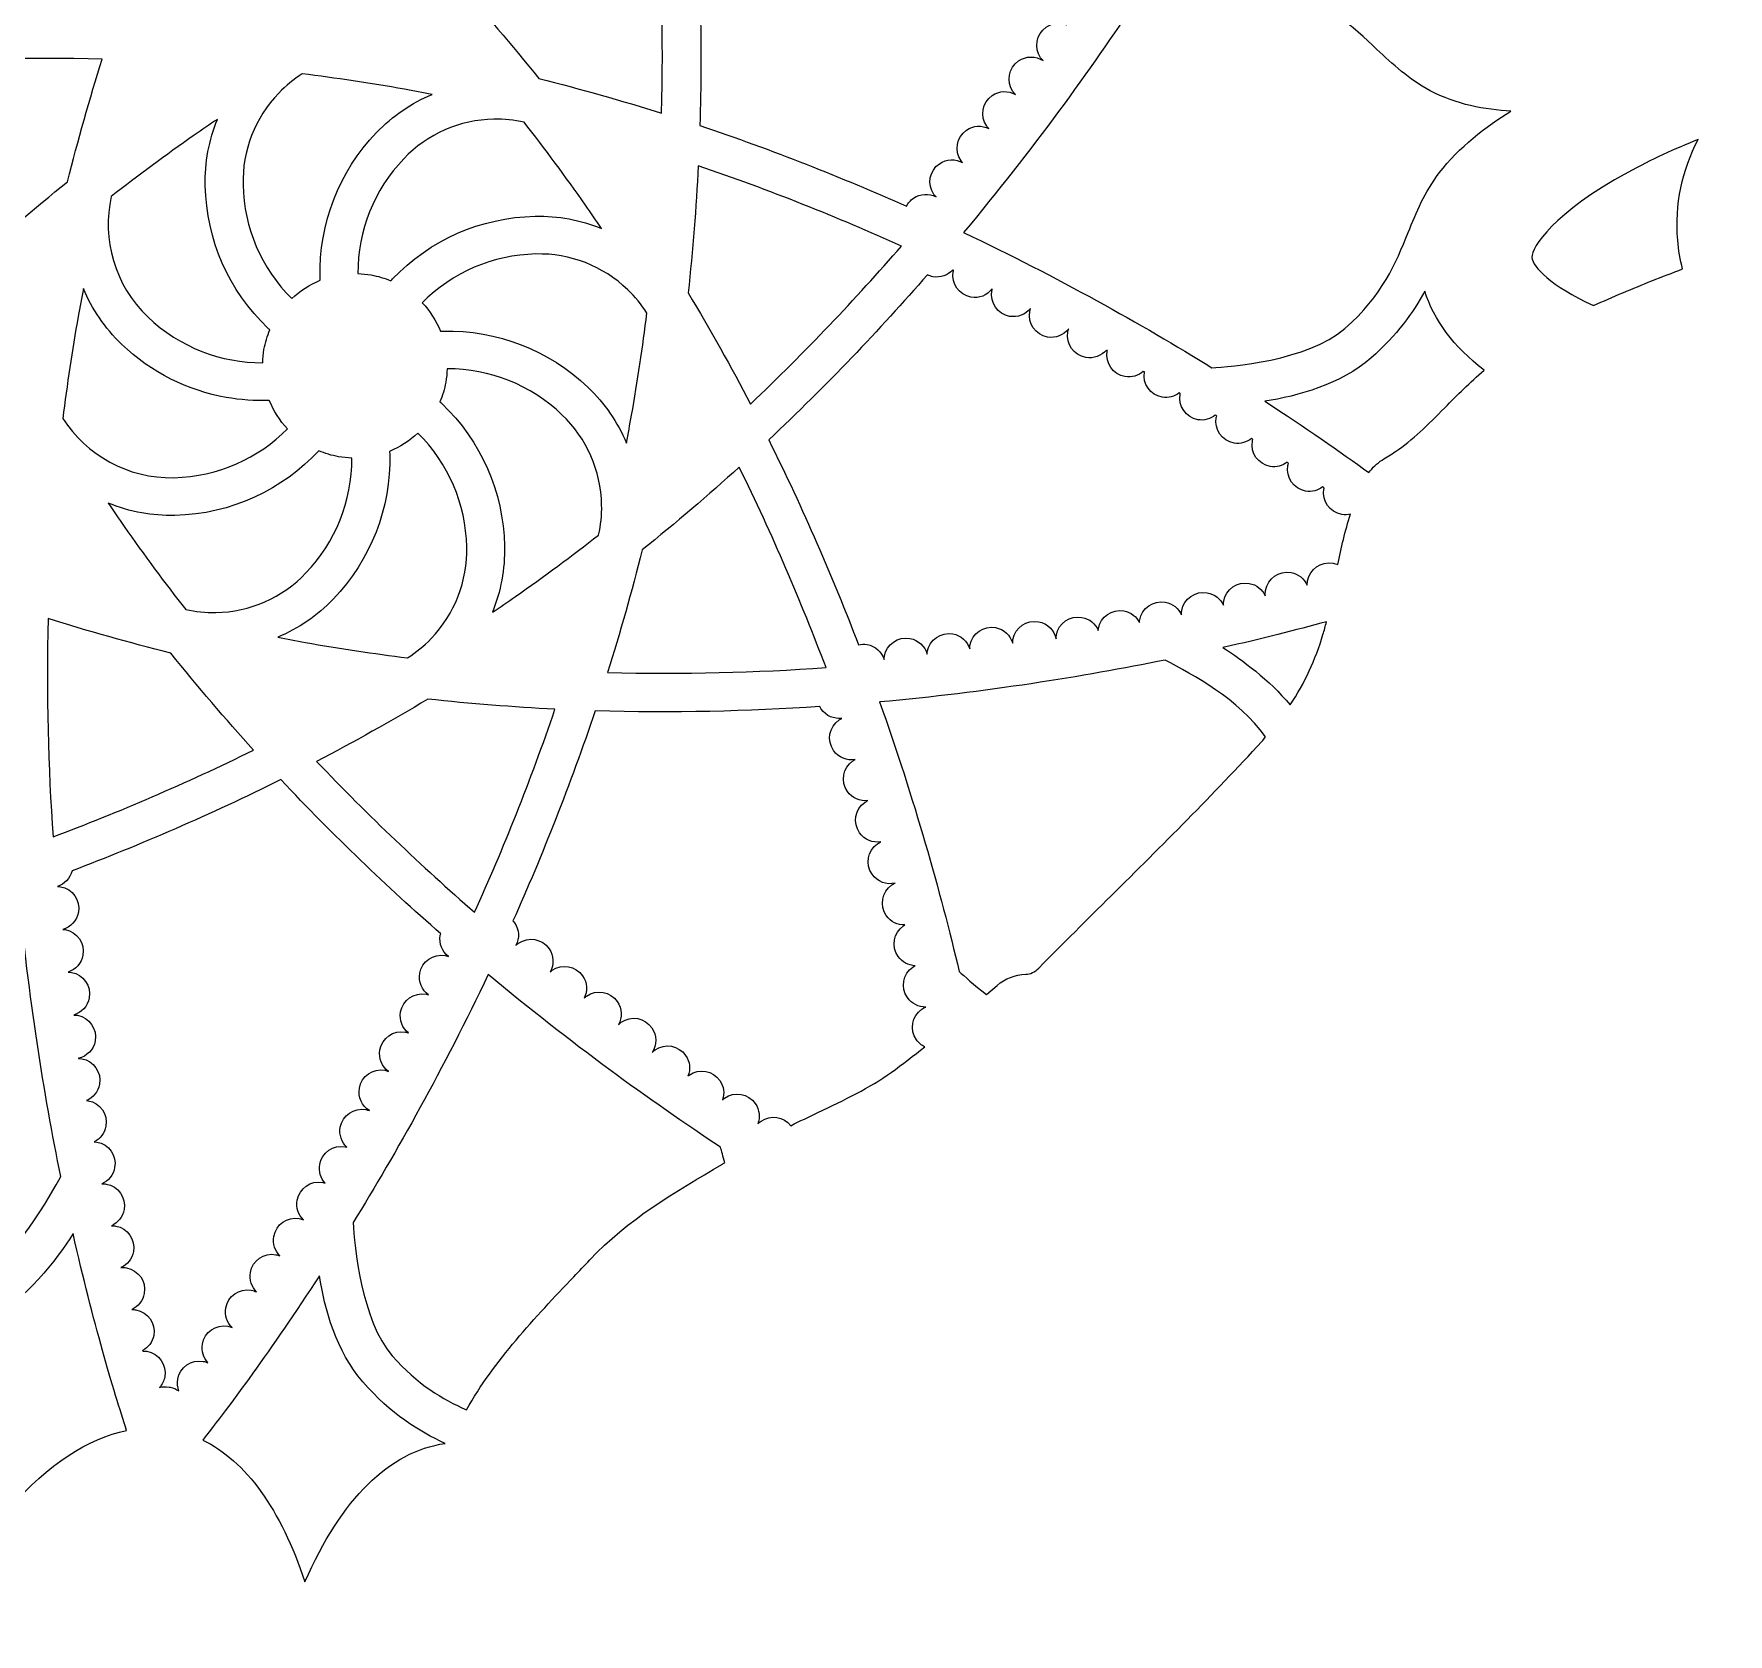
# Model space of a CAD drawing. Header units: millimetres. Extents: x -1844 to 2932, y -490 to 399.
# Drawn here: x 1217.9 to 1310.6, y 77.8 to 165.3 of the extents above; entities that cross this region are included whole.
import ezdxf

# ---------------------------------------------------------------- set-up
doc = ezdxf.new("R2010")
doc.units = ezdxf.units.MM
doc.header["$MEASUREMENT"] = 0
doc.layers.add('Layer 5', color=7, linetype='Continuous')

msp = doc.modelspace()

# ---------------------------------------------------------------- linework, layer by layer
at = {"layer": 'Layer 5', "lineweight": 0}
for points, knots in [([(1650.213, 377.402), (1649.959, 377.497), (1649.698, 377.579), (1649.434, 377.65), (1606.762, 391.275), (1561.291, 398.636), (1514.101, 398.636), (1268.61, 398.636), (1069.601, 199.627), (1069.601, -45.864), (1069.601, -291.355), (1268.61, -490.364), (1514.101, -490.364), (1759.591, -490.364), (1958.601, -291.355), (1958.601, -45.864), (1958.601, 152.148), (1829.122, 319.914), (1650.213, 377.402)], [0, 0, 0, 0, 1, 1, 1, 2, 2, 2, 3, 3, 3, 4, 4, 4, 5, 5, 5, 6, 6, 6, 6]), ([(1281.811, 177.849), (1281.864, 177.773), (1281.925, 177.707), (1281.991, 177.648), (1281.645, 177.76), (1281.254, 177.719), (1280.932, 177.495), (1280.387, 177.115), (1280.253, 176.365), (1280.633, 175.82), (1280.678, 175.755), (1280.729, 175.696), (1280.784, 175.643), (1280.426, 175.778), (1280.009, 175.741), (1279.671, 175.506), (1279.126, 175.126), (1278.992, 174.376), (1279.372, 173.831), (1279.431, 173.745), (1279.503, 173.673), (1279.578, 173.608), (1279.221, 173.741), (1278.807, 173.703), (1278.471, 173.469), (1277.925, 173.089), (1277.791, 172.339), (1278.171, 171.794), (1278.215, 171.731), (1278.265, 171.674), (1278.319, 171.622), (1277.962, 171.754), (1277.549, 171.716), (1277.213, 171.483), (1276.668, 171.103), (1276.534, 170.353), (1276.913, 169.808), (1276.959, 169.742), (1277.011, 169.682), (1277.067, 169.628), (1276.708, 169.765), (1276.29, 169.728), (1275.95, 169.492), (1275.405, 169.112), (1275.271, 168.362), (1275.651, 167.817), (1275.679, 167.777), (1275.712, 167.744), (1275.744, 167.708), (1275.399, 167.819), (1275.009, 167.778), (1274.689, 167.555), (1274.143, 167.175), (1274.009, 166.425), (1274.389, 165.88), (1274.407, 165.855), (1274.428, 165.835), (1274.447, 165.812), (1274.084, 165.957), (1273.658, 165.923), (1273.313, 165.683), (1272.768, 165.303), (1272.634, 164.553), (1273.013, 164.008), (1273.054, 163.95), (1273.1, 163.9), (1273.148, 163.851), (1272.749, 164.113), (1272.215, 164.124), (1271.8, 163.835), (1271.255, 163.455), (1271.121, 162.705), (1271.5, 162.16), (1271.54, 162.102), (1271.586, 162.052), (1271.634, 162.004), (1271.246, 162.217), (1270.756, 162.212), (1270.367, 161.942), (1269.822, 161.562), (1269.688, 160.812), (1270.068, 160.267), (1270.103, 160.216), (1270.144, 160.173), (1270.185, 160.13), (1269.803, 160.322), (1269.334, 160.309), (1268.958, 160.047), (1268.413, 159.668), (1268.279, 158.918), (1268.659, 158.372), (1268.685, 158.335), (1268.717, 158.303), (1268.747, 158.27), (1268.358, 158.486), (1267.865, 158.482), (1267.474, 158.21), (1266.929, 157.83), (1266.795, 157.081), (1267.175, 156.535), (1267.209, 156.486), (1267.25, 156.443), (1267.29, 156.4), (1266.907, 156.597), (1266.433, 156.586), (1266.055, 156.322), (1265.889, 156.206), (1265.765, 156.053), (1265.678, 155.885), (1262.135, 157.461), (1258.355, 158.961), (1254.369, 160.298), (1254.503, 164.694), (1254.391, 168.94), (1254.114, 172.969), (1254.201, 173.003), (1254.288, 173.044), (1254.368, 173.101), (1254.671, 173.311), (1254.84, 173.635), (1254.871, 173.975), (1254.915, 173.99), (1254.96, 174.006), (1255.004, 174.022), (1255.395, 173.527), (1256.106, 173.412), (1256.631, 173.777), (1256.963, 174.009), (1257.138, 174.377), (1257.141, 174.754), (1257.172, 174.764), (1257.203, 174.774), (1257.235, 174.785), (1257.625, 174.282), (1258.341, 174.165), (1258.869, 174.532), (1259.192, 174.758), (1259.366, 175.113), (1259.378, 175.479), (1259.404, 175.487), (1259.43, 175.495), (1259.456, 175.503), (1259.457, 175.501), (1259.458, 175.499), (1259.459, 175.497), (1259.839, 174.952), (1260.589, 174.818), (1261.134, 175.197), (1261.466, 175.428), (1261.64, 175.796), (1261.644, 176.171), (1261.671, 176.179), (1261.698, 176.187), (1261.726, 176.195), (1261.728, 176.192), (1261.729, 176.188), (1261.732, 176.185), (1262.111, 175.639), (1262.861, 175.505), (1263.407, 175.885), (1263.728, 176.109), (1263.903, 176.461), (1263.918, 176.824), (1263.97, 176.838), (1264.021, 176.852), (1264.073, 176.866), (1264.471, 176.407), (1265.155, 176.308), (1265.665, 176.663), (1265.933, 176.851), (1266.098, 177.128), (1266.154, 177.426), (1266.215, 177.442), (1266.275, 177.457), (1266.335, 177.473), (1266.737, 177.043), (1267.401, 176.959), (1267.897, 177.305), (1268.141, 177.474), (1268.298, 177.718), (1268.368, 177.984), (1268.43, 177.999), (1268.49, 178.013), (1268.552, 178.028), (1268.949, 177.562), (1269.639, 177.46), (1270.152, 177.817), (1270.401, 177.99), (1270.562, 178.242), (1270.63, 178.515), (1270.695, 178.53), (1270.76, 178.544), (1270.826, 178.559), (1271.217, 178.061), (1271.93, 177.945), (1272.457, 178.311), (1272.708, 178.486), (1272.871, 178.741), (1272.937, 179.017), (1272.998, 179.03), (1273.06, 179.043), (1273.121, 179.055), (1273.511, 178.552), (1274.228, 178.434), (1274.756, 178.802), (1274.997, 178.97), (1275.153, 179.211), (1275.224, 179.474), (1275.29, 179.487), (1275.353, 179.498), (1275.417, 179.511), (1275.8, 178.976), (1276.541, 178.845), (1277.082, 179.222), (1277.324, 179.391), (1277.481, 179.633), (1277.552, 179.897), (1277.628, 179.91), (1277.703, 179.923), (1277.778, 179.936), (1278.174, 179.462), (1278.869, 179.356), (1279.386, 179.715), (1279.588, 179.856), (1279.725, 180.051), (1279.807, 180.265), (1279.912, 180.281), (1280.011, 180.295), (1280.113, 180.311), (1280.512, 179.86), (1281.191, 179.764), (1281.698, 180.117), (1281.876, 180.241), (1282.007, 180.407), (1282.093, 180.591), (1282.101, 180.592), (1282.109, 180.593), (1282.116, 180.594), (1282.147, 180.433), (1282.205, 180.275), (1282.305, 180.131), (1282.31, 180.124), (1282.316, 180.118), (1282.321, 180.111), (1282.326, 180.104), (1282.329, 180.096), (1282.334, 180.089), (1282.44, 179.937), (1282.576, 179.821), (1282.726, 179.735), (1282.512, 179.723), (1282.299, 179.656), (1282.11, 179.524), (1281.565, 179.145), (1281.431, 178.395), (1281.811, 177.849)], [0, 0, 0, 0, 1, 1, 1, 2, 2, 2, 3, 3, 3, 4, 4, 4, 5, 5, 5, 6, 6, 6, 7, 7, 7, 8, 8, 8, 9, 9, 9, 10, 10, 10, 11, 11, 11, 12, 12, 12, 13, 13, 13, 14, 14, 14, 15, 15, 15, 16, 16, 16, 17, 17, 17, 18, 18, 18, 19, 19, 19, 20, 20, 20, 21, 21, 21, 22, 22, 22, 23, 23, 23, 24, 24, 24, 25, 25, 25, 26, 26, 26, 27, 27, 27, 28, 28, 28, 29, 29, 29, 30, 30, 30, 31, 31, 31, 32, 32, 32, 33, 33, 33, 34, 34, 34, 35, 35, 35, 36, 36, 36, 37, 37, 37, 38, 38, 38, 39, 39, 39, 40, 40, 40, 41, 41, 41, 42, 42, 42, 43, 43, 43, 44, 44, 44, 45, 45, 45, 46, 46, 46, 47, 47, 47, 48, 48, 48, 49, 49, 49, 50, 50, 50, 51, 51, 51, 52, 52, 52, 53, 53, 53, 54, 54, 54, 55, 55, 55, 56, 56, 56, 57, 57, 57, 58, 58, 58, 59, 59, 59, 60, 60, 60, 61, 61, 61, 62, 62, 62, 63, 63, 63, 64, 64, 64, 65, 65, 65, 66, 66, 66, 67, 67, 67, 68, 68, 68, 69, 69, 69, 70, 70, 70, 71, 71, 71, 72, 72, 72, 73, 73, 73, 74, 74, 74, 75, 75, 75, 76, 76, 76, 77, 77, 77, 78, 78, 78, 79, 79, 79, 80, 80, 80, 81, 81, 81, 82, 82, 82, 83, 83, 83, 84, 84, 84, 85, 85, 85, 85]), ([(1252.278, 160.978), (1250.095, 161.665), (1247.854, 162.3), (1245.563, 162.871), (1244.087, 164.713), (1242.574, 166.483), (1241.036, 168.178), (1244.754, 170.006), (1248.439, 171.578), (1252.006, 172.929), (1252.27, 169.124), (1252.384, 165.119), (1252.278, 160.978)], [0, 0, 0, 0, 1, 1, 1, 2, 2, 2, 3, 3, 3, 4, 4, 4, 4]), ([(1294.825, 157.714), (1294.029, 156.672), (1293.57, 155.542), (1293.126, 154.449), (1292.439, 152.757), (1291.729, 151.007), (1289.666, 149.2), (1287.624, 147.412), (1283.32, 147.095), (1282.39, 147.047), (1278.524, 149.431), (1273.953, 151.998), (1268.801, 154.449), (1272.574, 158.97), (1275.732, 163.345), (1278.291, 167.218), (1279.337, 167.513), (1283.487, 168.58), (1286.086, 167.803), (1288.714, 167.018), (1290.088, 165.723), (1291.417, 164.47), (1292.275, 163.661), (1293.162, 162.824), (1294.32, 162.208), (1295.75, 161.447), (1297.344, 161.162), (1298.741, 161.093), (1297.398, 160.252), (1295.891, 159.108), (1294.825, 157.714)], [0, 0, 0, 0, 1, 1, 1, 2, 2, 2, 3, 3, 3, 4, 4, 4, 5, 5, 5, 6, 6, 6, 7, 7, 7, 8, 8, 8, 9, 9, 9, 10, 10, 10, 10]), ([(1214.467, 152.693), (1212.639, 156.411), (1211.067, 160.097), (1209.717, 163.663), (1213.521, 163.928), (1217.527, 164.041), (1221.668, 163.935), (1220.98, 161.752), (1220.346, 159.511), (1219.775, 157.22), (1217.932, 155.744), (1216.163, 154.231), (1214.467, 152.693)], [0, 0, 0, 0, 1, 1, 1, 2, 2, 2, 3, 3, 3, 4, 4, 4, 4]), ([(1236.676, 159.911), (1234.62, 157.764), (1233.525, 154.944), (1233.59, 151.972), (1233.591, 151.924), (1233.597, 151.878), (1233.599, 151.831), (1233.022, 151.596), (1232.496, 151.258), (1232.043, 150.834), (1230.374, 152.494), (1229.427, 154.695), (1229.375, 157.055), (1229.333, 158.935), (1230.027, 160.719), (1231.327, 162.079), (1231.716, 162.485), (1232.149, 162.831), (1232.609, 163.129), (1234.461, 162.9), (1236.326, 162.625), (1238.202, 162.29), (1238.71, 162.199), (1239.216, 162.104), (1239.719, 162.006), (1238.604, 161.537), (1237.564, 160.84), (1236.676, 159.911)], [0, 0, 0, 0, 1, 1, 1, 2, 2, 2, 3, 3, 3, 4, 4, 4, 5, 5, 5, 6, 6, 6, 7, 7, 7, 8, 8, 8, 9, 9, 9, 9]), ([(1230.74, 149.213), (1230.774, 149.181), (1230.81, 149.152), (1230.844, 149.121), (1230.7, 148.78), (1230.588, 148.421), (1230.52, 148.041), (1230.477, 147.799), (1230.458, 147.559), (1230.45, 147.32), (1228.189, 147.314), (1225.923, 148.144), (1224.164, 149.826), (1222.33, 151.581), (1221.661, 154.097), (1222.162, 156.413), (1223.631, 157.56), (1225.143, 158.682), (1226.705, 159.77), (1227.126, 160.064), (1227.549, 160.353), (1227.972, 160.638), (1227.51, 159.502), (1227.28, 158.273), (1227.308, 157.009), (1227.373, 154.037), (1228.592, 151.269), (1230.74, 149.213)], [0, 0, 0, 0, 1, 1, 1, 2, 2, 2, 3, 3, 3, 4, 4, 4, 5, 5, 5, 6, 6, 6, 7, 7, 7, 8, 8, 8, 9, 9, 9, 9]), ([(1243.103, 160.653), (1243.665, 160.666), (1244.215, 160.605), (1244.751, 160.49), (1245.899, 159.019), (1247.024, 157.505), (1248.113, 155.941), (1248.407, 155.52), (1248.696, 155.097), (1248.981, 154.674), (1247.844, 155.136), (1246.616, 155.366), (1245.352, 155.339), (1242.38, 155.273), (1239.611, 154.055), (1237.556, 151.907), (1237.524, 151.873), (1237.496, 151.836), (1237.464, 151.802), (1237.123, 151.946), (1236.764, 152.058), (1236.385, 152.126), (1236.141, 152.169), (1235.898, 152.189), (1235.658, 152.197), (1235.651, 154.55), (1236.538, 156.776), (1238.17, 158.482), (1239.47, 159.841), (1241.222, 160.612), (1243.103, 160.653)], [0, 0, 0, 0, 1, 1, 1, 2, 2, 2, 3, 3, 3, 4, 4, 4, 5, 5, 5, 6, 6, 6, 7, 7, 7, 8, 8, 8, 9, 9, 9, 10, 10, 10, 10]), ([(1307.869, 154.034), (1307.915, 153.491), (1308.009, 152.963), (1308.137, 152.451), (1307.576, 152.24), (1307.016, 152.025), (1306.459, 151.803), (1305.405, 151.382), (1304.329, 150.936), (1303.257, 150.447), (1300.906, 151.544), (1299.94, 152.562), (1299.896, 153.086), (1299.85, 153.621), (1301.108, 155.536), (1305.142, 157.737), (1306.424, 158.437), (1307.734, 159.037), (1308.986, 159.533), (1308.119, 157.872), (1307.705, 155.97), (1307.869, 154.034)], [0, 0, 0, 0, 1, 1, 1, 2, 2, 2, 3, 3, 3, 4, 4, 4, 5, 5, 5, 6, 6, 6, 7, 7, 7, 7]), ([(1253.729, 151.147), (1253.988, 153.493), (1254.17, 155.815), (1254.282, 158.101), (1258.203, 156.765), (1261.921, 155.27), (1265.398, 153.703), (1262.894, 150.826), (1260.142, 147.914), (1257.139, 145.06), (1256.081, 147.09), (1254.946, 149.123), (1253.729, 151.147)], [0, 0, 0, 0, 1, 1, 1, 2, 2, 2, 3, 3, 3, 4, 4, 4, 4]), ([(1248.254, 145.971), (1246.107, 148.026), (1243.287, 149.121), (1240.315, 149.056), (1240.268, 149.055), (1240.221, 149.049), (1240.174, 149.048), (1239.94, 149.624), (1239.601, 150.151), (1239.177, 150.604), (1240.837, 152.272), (1243.038, 153.22), (1245.398, 153.272), (1247.278, 153.313), (1249.063, 152.62), (1250.422, 151.319), (1250.828, 150.931), (1251.174, 150.498), (1251.471, 150.038), (1251.243, 148.186), (1250.968, 146.32), (1250.632, 144.444), (1250.541, 143.937), (1250.447, 143.432), (1250.349, 142.929), (1249.872, 144.061), (1249.169, 145.096), (1248.254, 145.971)], [0, 0, 0, 0, 1, 1, 1, 2, 2, 2, 3, 3, 3, 4, 4, 4, 5, 5, 5, 6, 6, 6, 7, 7, 7, 8, 8, 8, 9, 9, 9, 9]), ([(1289.275, 136.274), (1289.193, 136.31), (1289.106, 136.337), (1289.014, 136.354), (1288.36, 136.471), (1287.735, 136.036), (1287.618, 135.381), (1287.604, 135.303), (1287.599, 135.226), (1287.6, 135.149), (1287.442, 135.498), (1287.121, 135.766), (1286.716, 135.839), (1286.061, 135.956), (1285.436, 135.52), (1285.319, 134.866), (1285.301, 134.763), (1285.301, 134.662), (1285.308, 134.563), (1285.15, 134.909), (1284.83, 135.176), (1284.427, 135.248), (1283.773, 135.365), (1283.148, 134.929), (1283.03, 134.275), (1283.017, 134.199), (1283.012, 134.124), (1283.013, 134.049), (1282.854, 134.395), (1282.536, 134.66), (1282.133, 134.732), (1281.479, 134.849), (1280.854, 134.414), (1280.737, 133.76), (1280.722, 133.681), (1280.717, 133.602), (1280.718, 133.524), (1280.561, 133.875), (1280.239, 134.145), (1279.832, 134.218), (1279.178, 134.335), (1278.553, 133.899), (1278.436, 133.245), (1278.428, 133.197), (1278.428, 133.15), (1278.425, 133.102), (1278.26, 133.425), (1277.955, 133.671), (1277.57, 133.74), (1276.916, 133.857), (1276.291, 133.422), (1276.174, 132.768), (1276.169, 132.737), (1276.17, 132.708), (1276.167, 132.678), (1276.013, 133.037), (1275.688, 133.315), (1275.274, 133.389), (1274.62, 133.506), (1273.995, 133.071), (1273.878, 132.417), (1273.865, 132.348), (1273.863, 132.279), (1273.862, 132.211), (1273.765, 132.678), (1273.396, 133.063), (1272.897, 133.152), (1272.243, 133.269), (1271.618, 132.834), (1271.501, 132.18), (1271.489, 132.111), (1271.486, 132.043), (1271.485, 131.975), (1271.362, 132.401), (1271.011, 132.743), (1270.546, 132.827), (1269.892, 132.944), (1269.266, 132.508), (1269.149, 131.854), (1269.139, 131.793), (1269.137, 131.734), (1269.136, 131.674), (1269.001, 132.08), (1268.66, 132.403), (1268.21, 132.484), (1267.556, 132.601), (1266.931, 132.165), (1266.814, 131.511), (1266.806, 131.465), (1266.806, 131.421), (1266.803, 131.376), (1266.682, 131.804), (1266.33, 132.15), (1265.862, 132.234), (1265.207, 132.351), (1264.582, 131.915), (1264.465, 131.261), (1264.455, 131.202), (1264.453, 131.143), (1264.452, 131.084), (1264.32, 131.494), (1263.976, 131.821), (1263.523, 131.902), (1263.36, 131.931), (1263.2, 131.926), (1263.048, 131.892), (1261.65, 135.541), (1260.026, 139.306), (1258.136, 143.101), (1261.301, 146.079), (1264.193, 149.123), (1266.821, 152.132), (1266.915, 152.087), (1267.015, 152.049), (1267.123, 152.03), (1267.539, 151.956), (1267.938, 152.109), (1268.207, 152.396), (1268.221, 152.389), (1268.236, 152.383), (1268.25, 152.376), (1268.243, 152.352), (1268.234, 152.33), (1268.229, 152.305), (1268.113, 151.651), (1268.548, 151.025), (1269.202, 150.908), (1269.652, 150.828), (1270.083, 151.013), (1270.35, 151.347), (1270.356, 151.344), (1270.362, 151.341), (1270.369, 151.338), (1270.36, 151.311), (1270.351, 151.285), (1270.346, 151.256), (1270.229, 150.602), (1270.664, 149.977), (1271.318, 149.86), (1271.758, 149.782), (1272.179, 149.957), (1272.447, 150.276), (1272.451, 150.274), (1272.455, 150.272), (1272.459, 150.269), (1272.443, 150.222), (1272.427, 150.175), (1272.418, 150.125), (1272.301, 149.471), (1272.736, 148.846), (1273.39, 148.729), (1273.839, 148.648), (1274.268, 148.832), (1274.535, 149.164), (1274.541, 149.161), (1274.547, 149.157), (1274.553, 149.154), (1274.537, 149.105), (1274.52, 149.056), (1274.511, 149.004), (1274.394, 148.35), (1274.829, 147.725), (1275.483, 147.608), (1275.92, 147.53), (1276.342, 147.699), (1276.61, 148.014), (1276.628, 148.003), (1276.647, 147.993), (1276.665, 147.983), (1276.663, 147.974), (1276.659, 147.967), (1276.658, 147.958), (1276.541, 147.304), (1276.976, 146.679), (1277.63, 146.562), (1278.005, 146.495), (1278.365, 146.616), (1278.631, 146.85), (1278.65, 146.838), (1278.669, 146.827), (1278.689, 146.815), (1278.583, 146.168), (1279.014, 145.553), (1279.663, 145.437), (1280.008, 145.375), (1280.339, 145.476), (1280.597, 145.674), (1280.617, 145.662), (1280.637, 145.65), (1280.657, 145.638), (1280.654, 145.625), (1280.649, 145.614), (1280.646, 145.601), (1280.529, 144.947), (1280.965, 144.321), (1281.619, 144.204), (1281.971, 144.141), (1282.309, 144.246), (1282.57, 144.451), (1282.596, 144.434), (1282.623, 144.418), (1282.649, 144.401), (1282.642, 144.374), (1282.631, 144.349), (1282.625, 144.32), (1282.509, 143.666), (1282.944, 143.041), (1283.598, 142.924), (1283.952, 142.861), (1284.292, 142.967), (1284.553, 143.175), (1284.577, 143.159), (1284.6, 143.144), (1284.623, 143.129), (1284.616, 143.1), (1284.604, 143.072), (1284.599, 143.042), (1284.482, 142.388), (1284.917, 141.762), (1285.571, 141.645), (1285.913, 141.584), (1286.243, 141.681), (1286.5, 141.875), (1286.525, 141.858), (1286.55, 141.841), (1286.575, 141.825), (1286.561, 141.782), (1286.549, 141.739), (1286.541, 141.694), (1286.424, 141.04), (1286.859, 140.415), (1287.513, 140.298), (1287.856, 140.236), (1288.186, 140.333), (1288.444, 140.528), (1288.473, 140.507), (1288.503, 140.486), (1288.532, 140.465), (1288.528, 140.448), (1288.521, 140.432), (1288.518, 140.414), (1288.401, 139.76), (1288.836, 139.135), (1289.491, 139.018), (1289.657, 138.988), (1289.82, 138.998), (1289.974, 139.036), (1289.667, 138.111), (1289.455, 137.186), (1289.275, 136.274)], [0, 0, 0, 0, 1, 1, 1, 2, 2, 2, 3, 3, 3, 4, 4, 4, 5, 5, 5, 6, 6, 6, 7, 7, 7, 8, 8, 8, 9, 9, 9, 10, 10, 10, 11, 11, 11, 12, 12, 12, 13, 13, 13, 14, 14, 14, 15, 15, 15, 16, 16, 16, 17, 17, 17, 18, 18, 18, 19, 19, 19, 20, 20, 20, 21, 21, 21, 22, 22, 22, 23, 23, 23, 24, 24, 24, 25, 25, 25, 26, 26, 26, 27, 27, 27, 28, 28, 28, 29, 29, 29, 30, 30, 30, 31, 31, 31, 32, 32, 32, 33, 33, 33, 34, 34, 34, 35, 35, 35, 36, 36, 36, 37, 37, 37, 38, 38, 38, 39, 39, 39, 40, 40, 40, 41, 41, 41, 42, 42, 42, 43, 43, 43, 44, 44, 44, 45, 45, 45, 46, 46, 46, 47, 47, 47, 48, 48, 48, 49, 49, 49, 50, 50, 50, 51, 51, 51, 52, 52, 52, 53, 53, 53, 54, 54, 54, 55, 55, 55, 56, 56, 56, 57, 57, 57, 58, 58, 58, 59, 59, 59, 60, 60, 60, 61, 61, 61, 62, 62, 62, 63, 63, 63, 64, 64, 64, 65, 65, 65, 66, 66, 66, 67, 67, 67, 68, 68, 68, 69, 69, 69, 70, 70, 70, 71, 71, 71, 72, 72, 72, 73, 73, 73, 74, 74, 74, 75, 75, 75, 76, 76, 76, 77, 77, 77, 78, 78, 78, 79, 79, 79, 80, 80, 80, 81, 81, 81, 82, 82, 82, 83, 83, 83, 83]), ([(1222.735, 148.332), (1224.374, 146.764), (1226.372, 145.797), (1228.454, 145.424), (1229.234, 145.285), (1230.025, 145.231), (1230.814, 145.259), (1231.048, 144.683), (1231.385, 144.157), (1231.808, 143.703), (1230.214, 142.101), (1228.025, 141.085), (1225.592, 141.031), (1223.053, 140.975), (1220.801, 142.281), (1219.518, 144.273), (1219.746, 146.122), (1220.021, 147.985), (1220.356, 149.859), (1220.447, 150.367), (1220.542, 150.873), (1220.64, 151.377), (1221.109, 150.261), (1221.806, 149.221), (1222.735, 148.332)], [0, 0, 0, 0, 1, 1, 1, 2, 2, 2, 3, 3, 3, 4, 4, 4, 5, 5, 5, 6, 6, 6, 7, 7, 7, 8, 8, 8, 8]), ([(1285.29, 145.211), (1287.069, 145.496), (1289.44, 146.137), (1291.086, 147.579), (1292.519, 148.835), (1293.401, 150.068), (1294.037, 151.244), (1294.515, 149.659), (1295.61, 148.206), (1297.281, 146.91), (1296.504, 146.255), (1295.804, 145.55), (1295.122, 144.859), (1294.21, 143.935), (1293.348, 143.063), (1292.428, 142.461), (1292.188, 142.305), (1291.946, 142.151), (1291.702, 141.998), (1291.416, 141.818), (1291.171, 141.582), (1290.979, 141.306), (1289.4, 142.452), (1287.494, 143.778), (1285.29, 145.211)], [0, 0, 0, 0, 1, 1, 1, 2, 2, 2, 3, 3, 3, 4, 4, 4, 5, 5, 5, 6, 6, 6, 7, 7, 7, 8, 8, 8, 8]), ([(1240.25, 145.09), (1240.216, 145.122), (1240.18, 145.151), (1240.145, 145.183), (1240.289, 145.523), (1240.401, 145.883), (1240.469, 146.262), (1240.513, 146.506), (1240.532, 146.748), (1240.54, 146.989), (1242.895, 146.994), (1245.119, 146.108), (1246.825, 144.476), (1248.184, 143.176), (1248.955, 141.424), (1248.997, 139.543), (1249.009, 138.982), (1248.948, 138.431), (1248.833, 137.895), (1247.362, 136.746), (1245.848, 135.622), (1244.284, 134.533), (1243.863, 134.239), (1243.441, 133.95), (1243.017, 133.665), (1243.479, 134.802), (1243.71, 136.031), (1243.682, 137.294), (1243.617, 140.266), (1242.398, 143.035), (1240.25, 145.09)], [0, 0, 0, 0, 1, 1, 1, 2, 2, 2, 3, 3, 3, 4, 4, 4, 5, 5, 5, 6, 6, 6, 7, 7, 7, 8, 8, 8, 9, 9, 9, 10, 10, 10, 10]), ([(1234.314, 134.392), (1236.369, 136.539), (1237.465, 139.359), (1237.4, 142.331), (1237.399, 142.379), (1237.393, 142.425), (1237.391, 142.473), (1237.968, 142.707), (1238.494, 143.045), (1238.947, 143.469), (1240.616, 141.809), (1241.563, 139.608), (1241.615, 137.249), (1241.656, 135.368), (1240.963, 133.584), (1239.662, 132.224), (1239.274, 131.818), (1238.841, 131.472), (1238.38, 131.174), (1236.528, 131.402), (1234.663, 131.678), (1232.786, 132.014), (1232.279, 132.104), (1231.774, 132.199), (1231.271, 132.297), (1232.404, 132.774), (1233.439, 133.477), (1234.314, 134.392)], [0, 0, 0, 0, 1, 1, 1, 2, 2, 2, 3, 3, 3, 4, 4, 4, 5, 5, 5, 6, 6, 6, 7, 7, 7, 8, 8, 8, 9, 9, 9, 9]), ([(1227.887, 133.65), (1227.325, 133.637), (1226.773, 133.698), (1226.237, 133.814), (1225.089, 135.284), (1223.965, 136.798), (1222.876, 138.362), (1222.578, 138.789), (1222.286, 139.217), (1221.997, 139.645), (1222.582, 139.406), (1223.193, 139.218), (1223.83, 139.104), (1224.415, 138.999), (1225.02, 138.951), (1225.637, 138.964), (1228.754, 139.033), (1231.543, 140.387), (1233.519, 142.504), (1233.862, 142.359), (1234.223, 142.246), (1234.605, 142.177), (1234.849, 142.134), (1235.091, 142.115), (1235.332, 142.107), (1235.338, 139.753), (1234.452, 137.527), (1232.82, 135.821), (1231.519, 134.462), (1229.767, 133.691), (1227.887, 133.65)], [0, 0, 0, 0, 1, 1, 1, 2, 2, 2, 3, 3, 3, 4, 4, 4, 5, 5, 5, 6, 6, 6, 7, 7, 7, 8, 8, 8, 9, 9, 9, 10, 10, 10, 10]), ([(1251.213, 137.083), (1253.056, 138.559), (1254.826, 140.072), (1256.522, 141.61), (1258.349, 137.892), (1259.921, 134.206), (1261.272, 130.64), (1257.467, 130.375), (1253.462, 130.262), (1249.321, 130.368), (1250.008, 132.551), (1250.643, 134.792), (1251.213, 137.083)], [0, 0, 0, 0, 1, 1, 1, 2, 2, 2, 3, 3, 3, 4, 4, 4, 4]), ([(1218.711, 133.325), (1220.894, 132.638), (1223.134, 132.003), (1225.426, 131.433), (1226.902, 129.59), (1228.415, 127.82), (1229.952, 126.124), (1226.235, 124.297), (1222.549, 122.725), (1218.983, 121.374), (1218.718, 125.179), (1218.605, 129.184), (1218.711, 133.325)], [0, 0, 0, 0, 1, 1, 1, 2, 2, 2, 3, 3, 3, 4, 4, 4, 4]), ([(1282.981, 131.733), (1285.099, 132.214), (1286.997, 132.696), (1288.65, 133.147), (1288.592, 132.91), (1288.531, 132.678), (1288.463, 132.451), (1288.051, 131.068), (1287.459, 129.793), (1286.671, 128.595), (1285.503, 129.988), (1284.035, 131.063), (1282.981, 131.733)], [0, 0, 0, 0, 1, 1, 1, 2, 2, 2, 3, 3, 3, 4, 4, 4, 4]), ([(1285.326, 126.843), (1285.253, 126.759), (1285.184, 126.675), (1285.108, 126.592), (1282.477, 123.71), (1279.626, 120.883), (1276.869, 118.15), (1275.569, 116.86), (1274.224, 115.527), (1272.914, 114.2), (1272.694, 113.977), (1272.46, 113.864), (1272.197, 113.856), (1271.624, 113.839), (1271.075, 113.625), (1270.641, 113.251), (1270.641, 113.251), (1270.057, 112.746), (1270.057, 112.746), (1269.364, 113.281), (1268.827, 113.761), (1268.559, 114.009), (1267.513, 118.407), (1266.103, 123.422), (1264.206, 128.76), (1270.02, 129.285), (1275.306, 130.135), (1279.826, 131.054), (1281.38, 130.219), (1283.8, 128.958), (1285.326, 126.843)], [0, 0, 0, 0, 1, 1, 1, 2, 2, 2, 3, 3, 3, 4, 4, 4, 5, 5, 5, 6, 6, 6, 7, 7, 7, 8, 8, 8, 9, 9, 9, 10, 10, 10, 10]), ([(1239.49, 128.917), (1241.836, 128.658), (1244.158, 128.476), (1246.444, 128.364), (1245.108, 124.443), (1243.613, 120.725), (1242.046, 117.248), (1239.169, 119.752), (1236.257, 122.504), (1233.403, 125.507), (1235.433, 126.565), (1237.466, 127.7), (1239.49, 128.917)], [0, 0, 0, 0, 1, 1, 1, 2, 2, 2, 3, 3, 3, 4, 4, 4, 4]), ([(1255.463, 108.045), (1255.084, 108.59), (1254.334, 108.724), (1253.788, 108.344), (1253.763, 108.327), (1253.744, 108.305), (1253.72, 108.286), (1253.865, 108.649), (1253.832, 109.075), (1253.592, 109.42), (1253.212, 109.966), (1252.462, 110.1), (1251.917, 109.72), (1251.859, 109.68), (1251.809, 109.634), (1251.76, 109.586), (1252.022, 109.985), (1252.033, 110.518), (1251.743, 110.933), (1251.364, 111.479), (1250.614, 111.613), (1250.068, 111.233), (1250.011, 111.193), (1249.961, 111.147), (1249.913, 111.099), (1250.126, 111.488), (1250.121, 111.978), (1249.85, 112.366), (1249.471, 112.911), (1248.721, 113.045), (1248.175, 112.666), (1248.125, 112.63), (1248.082, 112.589), (1248.038, 112.548), (1248.23, 112.93), (1248.218, 113.4), (1247.956, 113.775), (1247.576, 114.32), (1246.826, 114.454), (1246.281, 114.075), (1246.243, 114.048), (1246.212, 114.016), (1246.178, 113.986), (1246.395, 114.375), (1246.391, 114.869), (1246.119, 115.259), (1245.739, 115.804), (1244.989, 115.938), (1244.444, 115.559), (1244.394, 115.524), (1244.352, 115.483), (1244.309, 115.443), (1244.505, 115.826), (1244.494, 116.3), (1244.231, 116.678), (1244.205, 116.716), (1244.173, 116.746), (1244.144, 116.78), (1245.751, 120.377), (1247.281, 124.221), (1248.641, 128.277), (1252.898, 128.147), (1257.015, 128.248), (1260.93, 128.507), (1260.955, 128.459), (1260.978, 128.41), (1261.009, 128.365), (1261.273, 127.987), (1261.713, 127.812), (1262.141, 127.863), (1262.088, 127.837), (1262.035, 127.812), (1261.986, 127.777), (1261.44, 127.397), (1261.306, 126.647), (1261.686, 126.102), (1261.958, 125.712), (1262.419, 125.537), (1262.859, 125.605), (1262.82, 125.584), (1262.779, 125.566), (1262.741, 125.539), (1262.195, 125.159), (1262.061, 124.409), (1262.441, 123.864), (1262.702, 123.489), (1263.139, 123.314), (1263.563, 123.362), (1263.51, 123.335), (1263.456, 123.309), (1263.406, 123.274), (1262.861, 122.894), (1262.726, 122.144), (1263.106, 121.599), (1263.377, 121.211), (1263.834, 121.036), (1264.273, 121.102), (1264.211, 121.073), (1264.151, 121.042), (1264.093, 121.002), (1263.548, 120.622), (1263.414, 119.872), (1263.794, 119.327), (1264.083, 118.911), (1264.587, 118.736), (1265.052, 118.844), (1264.99, 118.815), (1264.929, 118.784), (1264.872, 118.744), (1264.327, 118.364), (1264.192, 117.614), (1264.572, 117.069), (1264.812, 116.724), (1265.201, 116.545), (1265.592, 116.555), (1265.566, 116.539), (1265.538, 116.528), (1265.513, 116.511), (1264.968, 116.131), (1264.834, 115.381), (1265.214, 114.836), (1265.437, 114.516), (1265.788, 114.342), (1266.15, 114.326), (1266.108, 114.304), (1266.065, 114.284), (1266.025, 114.256), (1265.48, 113.877), (1265.346, 113.127), (1265.726, 112.582), (1265.962, 112.242), (1266.341, 112.063), (1266.726, 112.066), (1266.655, 112.035), (1266.586, 111.998), (1266.52, 111.952), (1265.974, 111.572), (1265.84, 110.822), (1266.22, 110.277), (1266.339, 110.105), (1266.495, 109.976), (1266.67, 109.89), (1266.067, 109.406), (1265.46, 108.932), (1264.836, 108.485), (1263.666, 107.646), (1262.285, 106.988), (1260.823, 106.291), (1260.336, 106.059), (1259.841, 105.82), (1259.345, 105.574), (1258.954, 106.071), (1258.242, 106.186), (1257.716, 105.82), (1257.65, 105.774), (1257.591, 105.722), (1257.537, 105.666), (1257.674, 106.025), (1257.637, 106.444), (1257.401, 106.783), (1257.021, 107.328), (1256.271, 107.462), (1255.726, 107.083), (1255.686, 107.055), (1255.653, 107.021), (1255.617, 106.989), (1255.728, 107.334), (1255.687, 107.724), (1255.463, 108.045)], [0, 0, 0, 0, 1, 1, 1, 2, 2, 2, 3, 3, 3, 4, 4, 4, 5, 5, 5, 6, 6, 6, 7, 7, 7, 8, 8, 8, 9, 9, 9, 10, 10, 10, 11, 11, 11, 12, 12, 12, 13, 13, 13, 14, 14, 14, 15, 15, 15, 16, 16, 16, 17, 17, 17, 18, 18, 18, 19, 19, 19, 20, 20, 20, 21, 21, 21, 22, 22, 22, 23, 23, 23, 24, 24, 24, 25, 25, 25, 26, 26, 26, 27, 27, 27, 28, 28, 28, 29, 29, 29, 30, 30, 30, 31, 31, 31, 32, 32, 32, 33, 33, 33, 34, 34, 34, 35, 35, 35, 36, 36, 36, 37, 37, 37, 38, 38, 38, 39, 39, 39, 40, 40, 40, 41, 41, 41, 42, 42, 42, 43, 43, 43, 44, 44, 44, 45, 45, 45, 46, 46, 46, 47, 47, 47, 48, 48, 48, 49, 49, 49, 50, 50, 50, 51, 51, 51, 52, 52, 52, 53, 53, 53, 54, 54, 54, 55, 55, 55, 56, 56, 56, 56]), ([(1225.867, 91.057), (1225.727, 91.157), (1225.564, 91.232), (1225.382, 91.265), (1225.374, 91.266), (1225.365, 91.266), (1225.357, 91.268), (1225.348, 91.269), (1225.34, 91.272), (1225.332, 91.274), (1225.15, 91.306), (1224.971, 91.293), (1224.804, 91.247), (1224.947, 91.407), (1225.05, 91.605), (1225.091, 91.831), (1225.208, 92.485), (1224.772, 93.111), (1224.118, 93.228), (1224.041, 93.241), (1223.965, 93.242), (1223.89, 93.24), (1223.888, 93.249), (1223.885, 93.257), (1223.883, 93.266), (1224.189, 93.435), (1224.422, 93.729), (1224.489, 94.099), (1224.606, 94.754), (1224.17, 95.379), (1223.516, 95.496), (1223.438, 95.51), (1223.36, 95.515), (1223.284, 95.514), (1223.633, 95.671), (1223.901, 95.992), (1223.974, 96.398), (1224.091, 97.052), (1223.655, 97.677), (1223.001, 97.794), (1222.898, 97.813), (1222.797, 97.813), (1222.697, 97.805), (1223.044, 97.964), (1223.31, 98.283), (1223.383, 98.687), (1223.5, 99.341), (1223.064, 99.966), (1222.41, 100.083), (1222.334, 100.097), (1222.258, 100.101), (1222.184, 100.1), (1222.53, 100.259), (1222.795, 100.578), (1222.867, 100.981), (1222.984, 101.635), (1222.549, 102.26), (1221.895, 102.377), (1221.815, 102.391), (1221.737, 102.396), (1221.659, 102.395), (1222.01, 102.552), (1222.28, 102.874), (1222.352, 103.281), (1222.469, 103.935), (1222.034, 104.56), (1221.38, 104.677), (1221.332, 104.686), (1221.285, 104.686), (1221.237, 104.688), (1221.559, 104.854), (1221.806, 105.159), (1221.875, 105.543), (1221.992, 106.197), (1221.556, 106.822), (1220.902, 106.939), (1220.872, 106.945), (1220.843, 106.943), (1220.813, 106.946), (1221.172, 107.101), (1221.45, 107.426), (1221.524, 107.839), (1221.641, 108.494), (1221.205, 109.119), (1220.551, 109.236), (1220.492, 109.246), (1220.433, 109.248), (1220.374, 109.249), (1220.373, 109.252), (1220.373, 109.256), (1220.372, 109.259), (1220.827, 109.364), (1221.199, 109.727), (1221.287, 110.216), (1221.404, 110.87), (1220.968, 111.495), (1220.314, 111.612), (1220.245, 111.625), (1220.177, 111.628), (1220.11, 111.628), (1220.535, 111.752), (1220.878, 112.102), (1220.961, 112.568), (1221.078, 113.222), (1220.643, 113.847), (1219.989, 113.964), (1219.928, 113.975), (1219.869, 113.976), (1219.809, 113.978), (1220.214, 114.112), (1220.538, 114.453), (1220.618, 114.904), (1220.735, 115.558), (1220.3, 116.183), (1219.646, 116.3), (1219.6, 116.308), (1219.556, 116.307), (1219.51, 116.31), (1219.939, 116.432), (1220.285, 116.784), (1220.368, 117.252), (1220.485, 117.906), (1220.05, 118.531), (1219.396, 118.648), (1219.336, 118.659), (1219.278, 118.66), (1219.219, 118.662), (1219.605, 118.786), (1219.916, 119.1), (1220.018, 119.516), (1223.735, 120.932), (1227.574, 122.583), (1231.444, 124.51), (1234.327, 121.445), (1237.273, 118.636), (1240.189, 116.075), (1240.182, 116.046), (1240.17, 116.02), (1240.165, 115.99), (1240.084, 115.537), (1240.272, 115.101), (1240.61, 114.835), (1240.555, 114.854), (1240.499, 114.873), (1240.439, 114.884), (1239.785, 115.001), (1239.16, 114.566), (1239.043, 113.911), (1238.959, 113.443), (1239.162, 112.993), (1239.521, 112.731), (1239.478, 112.744), (1239.437, 112.76), (1239.391, 112.768), (1238.737, 112.885), (1238.112, 112.449), (1237.995, 111.795), (1237.914, 111.345), (1238.099, 110.913), (1238.433, 110.646), (1238.377, 110.666), (1238.32, 110.685), (1238.26, 110.696), (1237.606, 110.813), (1236.98, 110.377), (1236.863, 109.723), (1236.78, 109.257), (1236.98, 108.81), (1237.336, 108.547), (1237.273, 108.57), (1237.208, 108.591), (1237.139, 108.603), (1236.485, 108.72), (1235.86, 108.284), (1235.743, 107.63), (1235.654, 107.132), (1235.886, 106.652), (1236.291, 106.399), (1236.227, 106.422), (1236.162, 106.443), (1236.093, 106.456), (1235.439, 106.573), (1234.813, 106.137), (1234.696, 105.483), (1234.622, 105.069), (1234.77, 104.668), (1235.054, 104.399), (1235.025, 104.406), (1234.998, 104.418), (1234.968, 104.423), (1234.313, 104.54), (1233.688, 104.105), (1233.571, 103.451), (1233.503, 103.067), (1233.628, 102.695), (1233.873, 102.428), (1233.828, 102.442), (1233.783, 102.459), (1233.735, 102.467), (1233.081, 102.584), (1232.456, 102.149), (1232.339, 101.495), (1232.266, 101.088), (1232.408, 100.692), (1232.682, 100.423), (1232.61, 100.451), (1232.534, 100.474), (1232.455, 100.488), (1231.801, 100.605), (1231.176, 100.17), (1231.059, 99.515), (1230.987, 99.113), (1231.125, 98.722), (1231.394, 98.453), (1231.325, 98.479), (1231.252, 98.501), (1231.176, 98.515), (1230.522, 98.632), (1229.897, 98.197), (1229.78, 97.542), (1229.708, 97.139), (1229.847, 96.747), (1230.117, 96.478), (1230.026, 96.52), (1229.931, 96.554), (1229.829, 96.573), (1229.174, 96.69), (1228.549, 96.254), (1228.432, 95.6), (1228.36, 95.195), (1228.5, 94.801), (1228.773, 94.532), (1228.702, 94.559), (1228.627, 94.582), (1228.549, 94.596), (1227.894, 94.713), (1227.269, 94.277), (1227.152, 93.623), (1227.083, 93.237), (1227.21, 92.865), (1227.457, 92.597), (1227.375, 92.632), (1227.289, 92.66), (1227.198, 92.677), (1226.544, 92.794), (1225.918, 92.358), (1225.801, 91.704), (1225.761, 91.478), (1225.789, 91.256), (1225.867, 91.057)], [0, 0, 0, 0, 1, 1, 1, 2, 2, 2, 3, 3, 3, 4, 4, 4, 5, 5, 5, 6, 6, 6, 7, 7, 7, 8, 8, 8, 9, 9, 9, 10, 10, 10, 11, 11, 11, 12, 12, 12, 13, 13, 13, 14, 14, 14, 15, 15, 15, 16, 16, 16, 17, 17, 17, 18, 18, 18, 19, 19, 19, 20, 20, 20, 21, 21, 21, 22, 22, 22, 23, 23, 23, 24, 24, 24, 25, 25, 25, 26, 26, 26, 27, 27, 27, 28, 28, 28, 29, 29, 29, 30, 30, 30, 31, 31, 31, 32, 32, 32, 33, 33, 33, 34, 34, 34, 35, 35, 35, 36, 36, 36, 37, 37, 37, 38, 38, 38, 39, 39, 39, 40, 40, 40, 41, 41, 41, 42, 42, 42, 43, 43, 43, 44, 44, 44, 45, 45, 45, 46, 46, 46, 47, 47, 47, 48, 48, 48, 49, 49, 49, 50, 50, 50, 51, 51, 51, 52, 52, 52, 53, 53, 53, 54, 54, 54, 55, 55, 55, 56, 56, 56, 57, 57, 57, 58, 58, 58, 59, 59, 59, 60, 60, 60, 61, 61, 61, 62, 62, 62, 63, 63, 63, 64, 64, 64, 65, 65, 65, 66, 66, 66, 67, 67, 67, 68, 68, 68, 69, 69, 69, 70, 70, 70, 71, 71, 71, 72, 72, 72, 73, 73, 73, 74, 74, 74, 75, 75, 75, 76, 76, 76, 77, 77, 77, 78, 78, 78, 79, 79, 79, 80, 80, 80, 81, 81, 81, 82, 82, 82, 83, 83, 83, 83]), ([(1201.01, 97.729), (1200.836, 99.029), (1200.362, 100.153), (1199.903, 101.239), (1199.192, 102.922), (1198.457, 104.661), (1198.638, 107.398), (1198.81, 109.996), (1201.608, 113.215), (1202.426, 114.104), (1206.805, 115.148), (1211.793, 116.553), (1217.103, 118.44), (1217.629, 112.616), (1218.481, 107.322), (1219.402, 102.797), (1218.92, 101.9), (1216.899, 98.165), (1214.324, 96.774), (1211.91, 95.471), (1210.023, 95.416), (1208.197, 95.362), (1207.018, 95.328), (1205.799, 95.292), (1204.545, 94.909), (1202.996, 94.436), (1201.667, 93.51), (1200.63, 92.571), (1200.986, 94.116), (1201.242, 95.99), (1201.01, 97.729)], [0, 0, 0, 0, 1, 1, 1, 2, 2, 2, 3, 3, 3, 4, 4, 4, 5, 5, 5, 6, 6, 6, 7, 7, 7, 8, 8, 8, 9, 9, 9, 10, 10, 10, 10]), ([(1237.543, 92.98), (1235.848, 94.915), (1235.475, 99.027), (1235.401, 100.272), (1237.781, 104.134), (1240.345, 108.701), (1242.792, 113.844), (1247.289, 110.092), (1251.644, 106.945), (1255.5, 104.394), (1255.558, 104.192), (1255.639, 103.897), (1255.728, 103.54), (1255.677, 103.51), (1255.627, 103.48), (1255.575, 103.45), (1253.043, 101.973), (1250.424, 100.446), (1248.341, 98.227), (1248.056, 97.924), (1247.764, 97.616), (1247.468, 97.305), (1245.377, 95.102), (1243.099, 92.699), (1241.599, 90.022), (1240.28, 90.612), (1238.929, 91.398), (1237.543, 92.98)], [0, 0, 0, 0, 1, 1, 1, 2, 2, 2, 3, 3, 3, 4, 4, 4, 5, 5, 5, 6, 6, 6, 7, 7, 7, 8, 8, 8, 9, 9, 9, 9]), ([(1215.347, 94.878), (1217.523, 96.053), (1219.169, 98.239), (1220.076, 99.666), (1221.181, 94.797), (1222.297, 91.072), (1223.007, 88.89), (1220.887, 88.468), (1218.728, 87.042), (1216.604, 84.662), (1216.271, 84.815), (1215.936, 84.974), (1215.602, 85.134), (1215.095, 89.3), (1213.57, 92.129), (1211.102, 93.423), (1212.368, 93.621), (1213.762, 94.022), (1215.347, 94.878)], [0, 0, 0, 0, 1, 1, 1, 2, 2, 2, 3, 3, 3, 4, 4, 4, 5, 5, 5, 6, 6, 6, 6]), ([(1233.554, 97.356), (1233.839, 95.577), (1234.48, 93.206), (1235.922, 91.56), (1237.482, 89.779), (1239.008, 88.848), (1240.43, 88.185), (1237.379, 87.75), (1234.759, 85.159), (1232.763, 80.611), (1231.435, 84.591), (1229.536, 87.224), (1227.167, 88.371), (1228.612, 90.212), (1230.903, 93.278), (1233.554, 97.356)], [0, 0, 0, 0, 1, 1, 1, 2, 2, 2, 3, 3, 3, 4, 4, 4, 5, 5, 5, 5])]:
    msp.add_open_spline(points, degree=3, knots=knots, dxfattribs=at)

doc.saveas('drawing.dxf')
